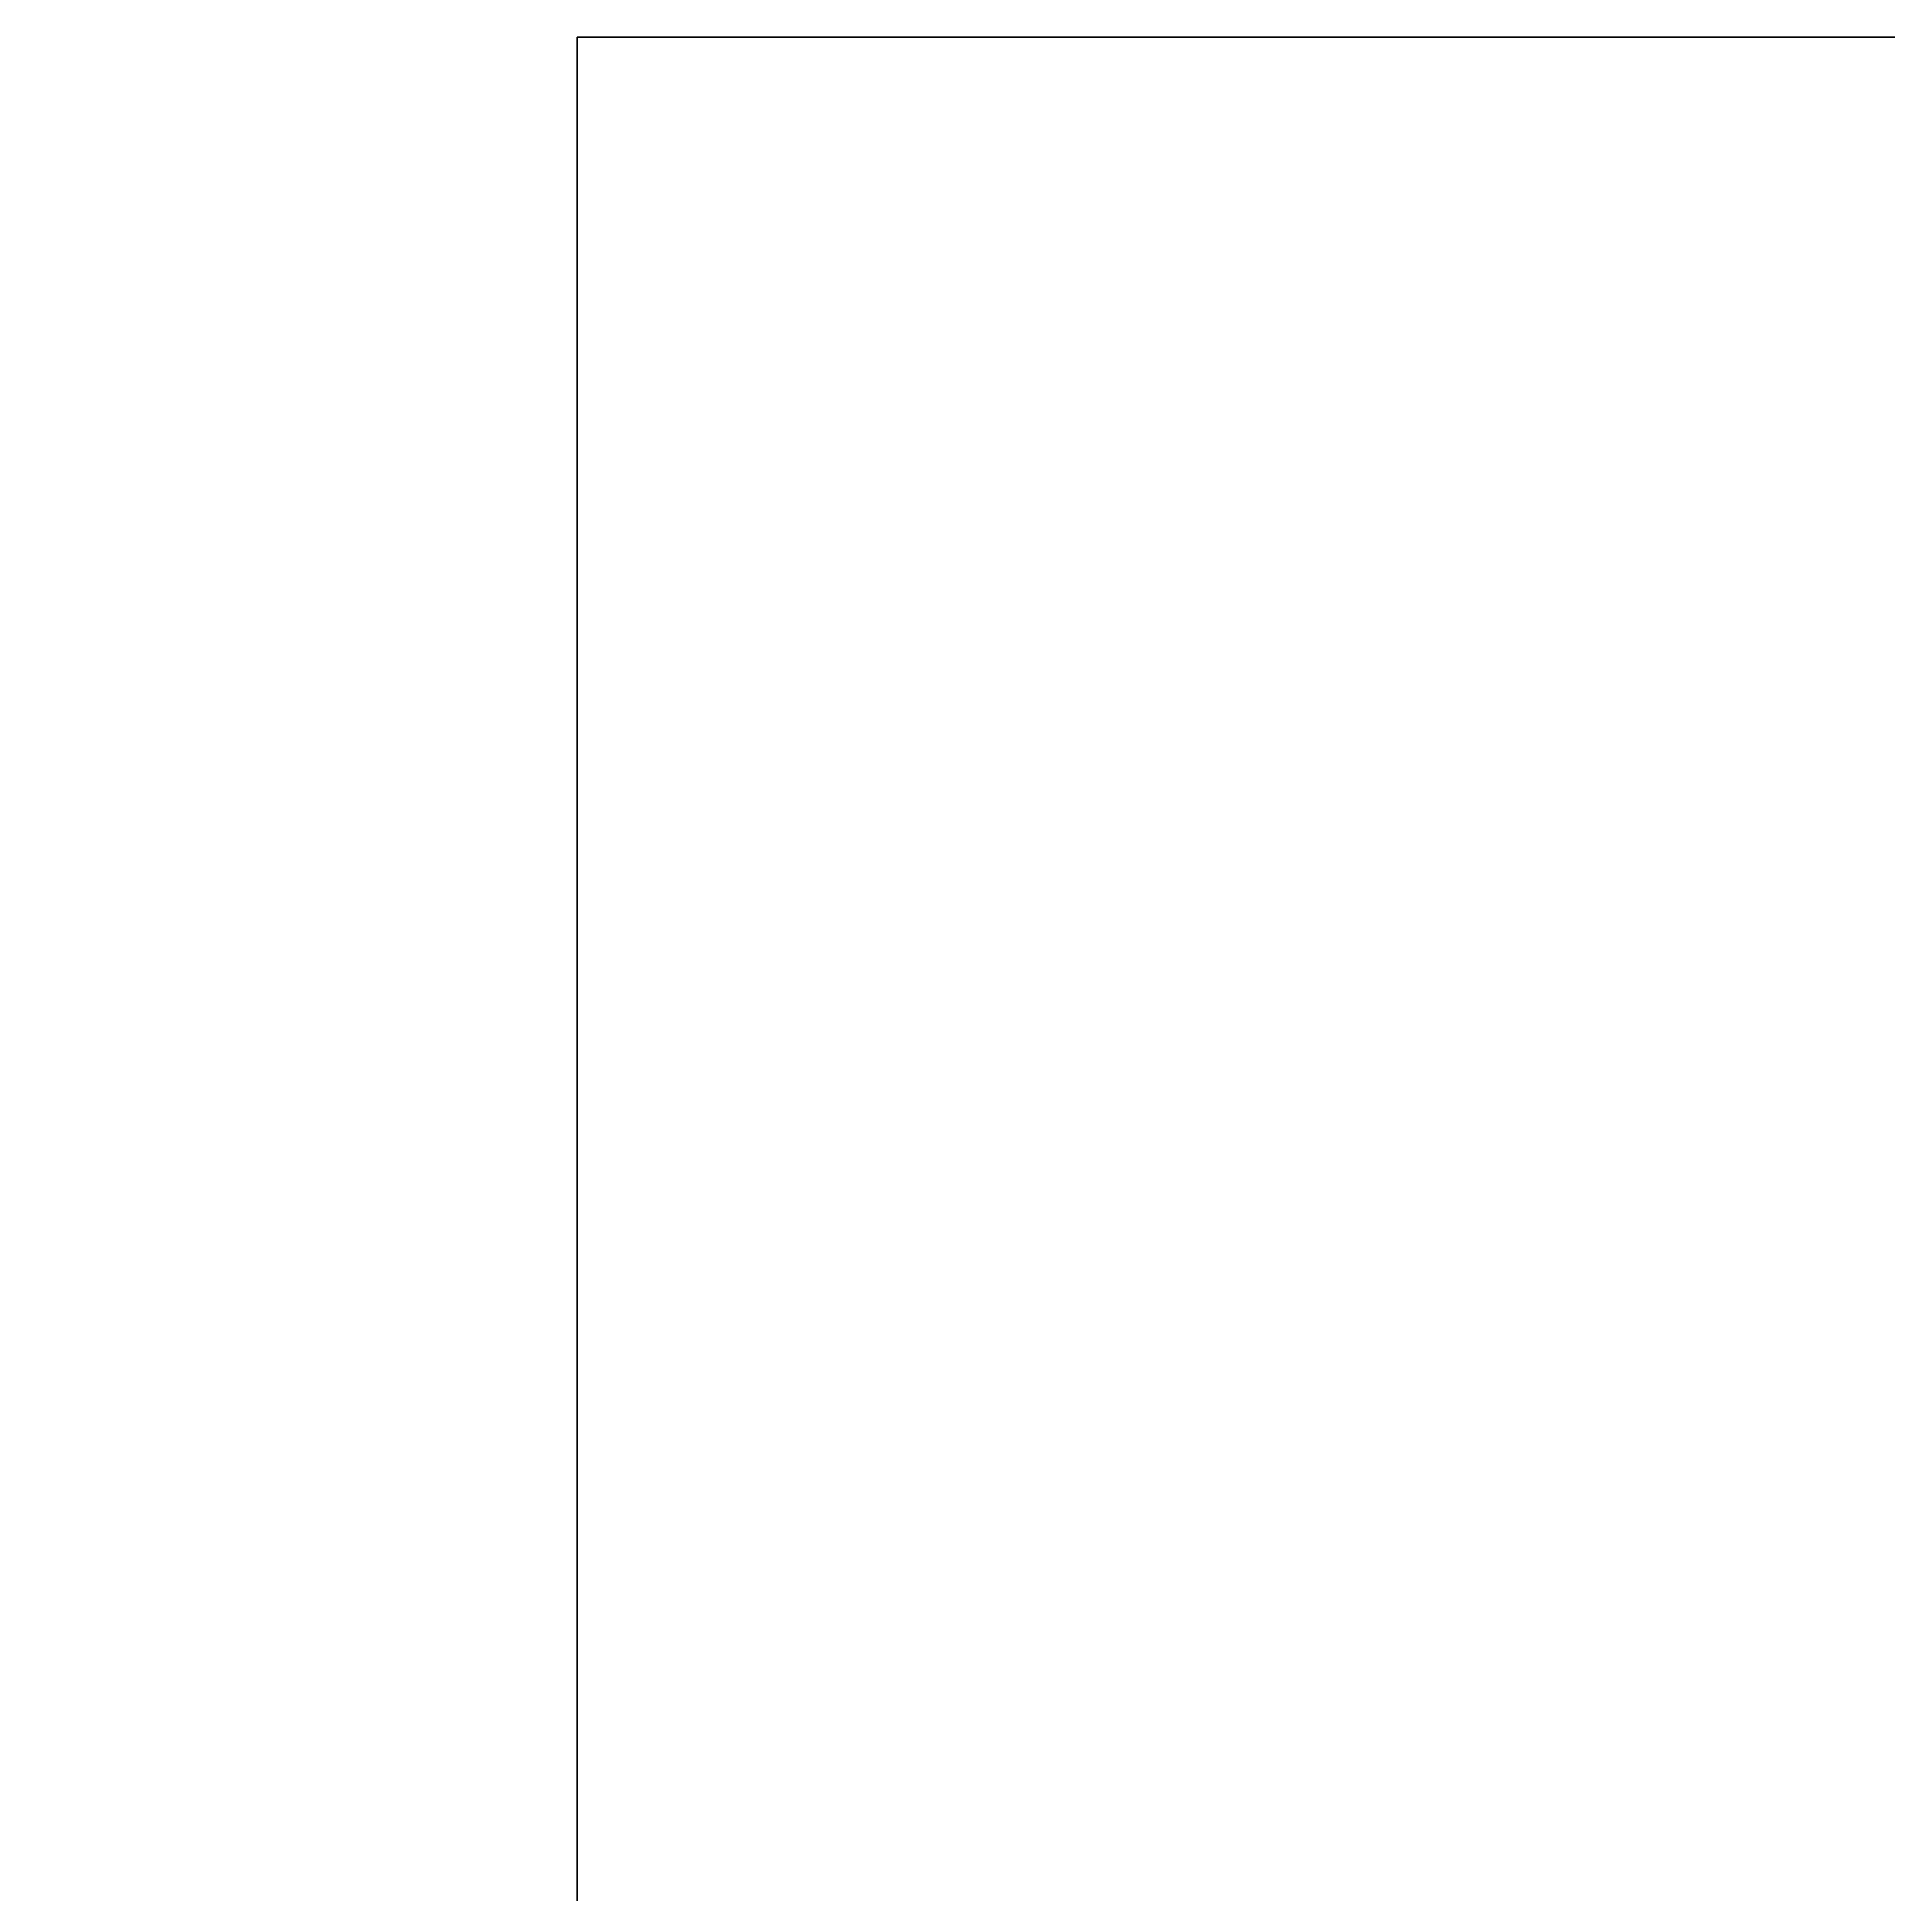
# Model space of a CAD drawing. Header units: millimetres. Extents: x 20530397 to 31271313, y 32794167 to 33532929.
# Drawn here: x 25377721 to 25746071, y 33163548 to 33532929 of the extents above; entities that cross this region are included whole.
import ezdxf
from ezdxf import colors
from ezdxf.entities.mleader import LeaderData, LeaderLine
from ezdxf.math import Vec2, Vec3

# ---------------------------------------------------------------- set-up
doc = ezdxf.new("R2010")
doc.units = ezdxf.units.MM
doc.layers.add('Выноски', color=7, linetype='Continuous')
doc.layers.add('Труба профиль', color=7, linetype='Continuous', lineweight=50)
doc.styles.add('GOST 2.304', font='GOST_0.TTF')

msp = doc.modelspace()

# ---------------------------------------------------------------- linework, layer by layer
at = {"layer": 'Труба профиль'}
msp.add_lwpolyline([(25485130.153, 33532929.254), (26495364.336, 33532929.254), (26495364.336, 32794167.061), (25485130.153, 32794167.061)], close=True, dxfattribs=at)

# ---------------------------------------------------------------- leaders
at = {"layer": 'Выноски', "color": 0, "lineweight": -2}
ml = msp.add_multileader_mtext('Standard', dxfattribs=at)
ml.set_content('{\\C0;Защита кабеля слаботоч. сети \\Pхризотилцементной трубой\\P(распиловка трубы) %%C50 L = 7 м}', color=5, style='GOST 2.304')
ml.set_leader_properties(lineweight=-3)
ml.build(insert=Vec2(0, 0))
ml.multileader.update_dxf_attribs({"text_left_attachment_type": 6, "text_right_attachment_type": 6, "dogleg_length": 1, "arrow_head_size": 1250, "scale": 500})
ctx = ml.context
ctx.base_point, ctx.scale, ctx.char_height, ctx.arrow_head_size, ctx.landing_gap_size, ctx.plane_origin = Vec3(25889932.797, 33324671.756, 4288), 500, 1250, 1250, 900, Vec3(25917448.729, 33307037.127, 4288)
ctx.left_attachment, ctx.right_attachment, ctx.text_align_type = 6, 6, 1
notes = []
notes.append((ctx, [(1, (1, 1, 0), (25911877.288, 33324671.756, 4288), (-1, 0), 99.848, [(1, [(25915946.104, 33323629.368, 4288)], 0, [])])]))
ctx.mtext.insert, ctx.mtext.width, ctx.mtext.alignment, ctx.mtext.flow_direction = Vec3(25900855.119, 33326278.006, 4288), 21481.83245, 2, 5
for ctx, leaders in notes:
    for number, flags, end, landing, length, lines in leaders:
        leader = LeaderData()
        leader.index, (leader.has_last_leader_line, leader.has_dogleg_vector, leader.attachment_direction) = number, flags
        leader.last_leader_point, leader.dogleg_vector, leader.dogleg_length = Vec3(end), Vec3(landing), length
        for number, points, colour, breaks in lines:
            line = LeaderLine()
            line.index, line.vertices, line.color, line.breaks = number, Vec3.list(points), colors.encode_raw_color(colour), breaks
            leader.lines.append(line)
        ctx.leaders.append(leader)

doc.saveas('drawing.dxf')
